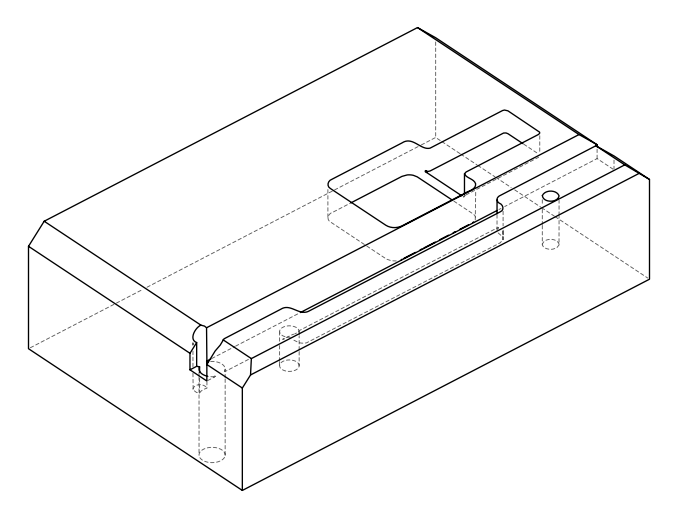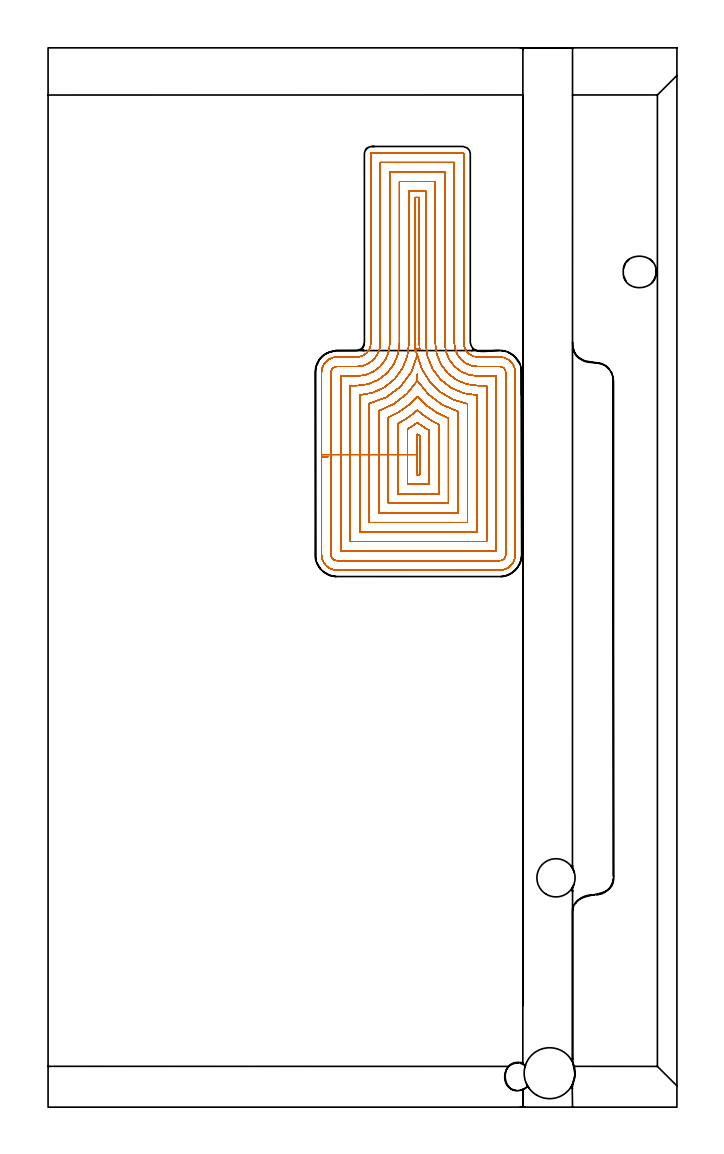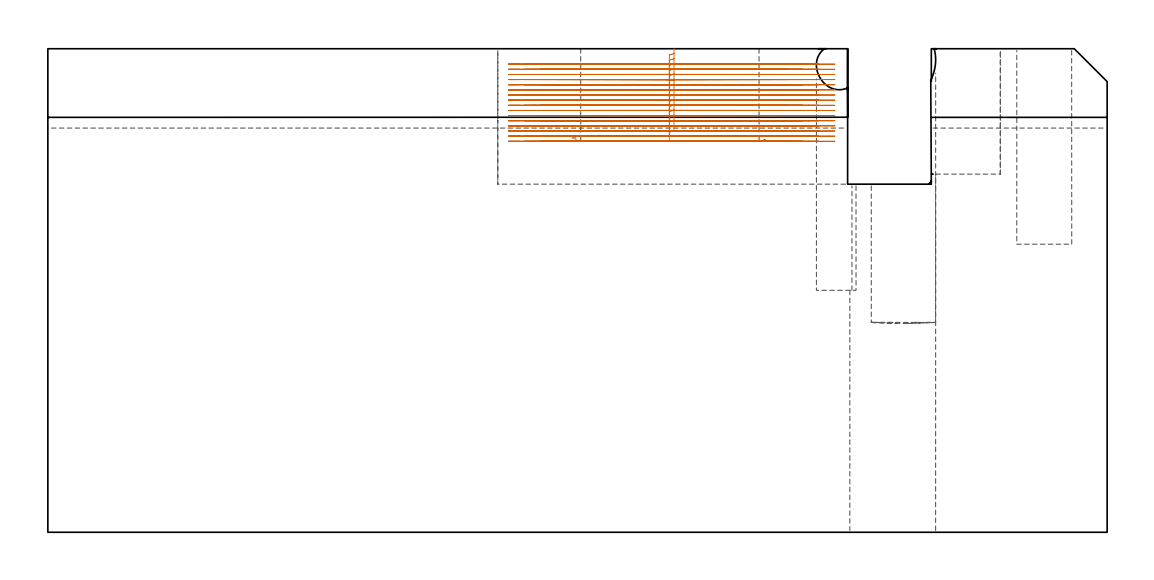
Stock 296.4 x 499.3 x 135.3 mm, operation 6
(PLAN: 18 operations, 10 tool changes, 319.1 min)
(1 AREA_MILL | FG_CHAMFER_SURFACE | UGT0205_001 | 12.66 min | 42651 mm3)
(2 AREA_MILL_1 | FG_CHAMFER_SURFACE_1 | UGT0205_001 | 14.72 min | 57139 mm3)
(3 AREA_MILL_2 | FG_CHAMFER_SURFACE_2 | UGT0205_001 | 2.96 min | 10508 mm3)
(4 AREA_MILL_3 | FG_CHAMFER_SURFACE_3 | UGT0205_001 | 3.42 min | 14115 mm3)
(5 AREA_MILL_4 | FG_CHAMFER_SURFACE_4 | UGT0205_001 | 15.14 min | 19637 mm3)
(6 MILL_OPEN_POCKET | POCKET_OPEN | NXT0201_008 | Follow Part, ap 1.5, ae 75% | 242.45 min | 731304 mm3)
(7 MILL_OPEN_POCKET_1 | POCKET_OPEN_1 | NXT0201_012 | Follow Part, ap 4, ae 75% | 19.39 min | 329471 mm3)
(8 MILL_RECTANGULAR_POCKET | POCKET_RECTANGULAR_STRAIGHT | NXT0201_012 | Follow Part, ap 4, ae 75% | 1.78 min | 28781 mm3)
(9 MILL_RECTANGULAR_SLOT | SLOT_RECTANGULAR | NXT0201_012 | Follow Part, ap 4, ae 75% | 2.06 min | 32383 mm3)
(10 MILL_RECTANGULAR_SLOT_1 | SLOT_RECTANGULAR_1 | NXT0201_012 | Follow Part, ap 4, ae 75% | 0.33 min | 502 mm3)
(11 MILL_BLIND_HOLE_FROM_SOLID_MATERIAL | STEP1POCKET | NXT0201_011 | Spiral | 0.99 min | 10178 mm3)
(12 MILL_BLIND_HOLE_FROM_SOLID_MATERIAL_1 | STEP1POCKET_2 | NXT0201_010 | Spiral | 1.18 min | 4780 mm3)
(13 INDEXABLE_INSERT_DRILL_BLIND_HOLE_FROM_SOLID | STEP1POCKET_1 | NXT0302_007 | 0.18 min | 9737 mm3)
(14 SPOT_DRILL | STEP1HOLE | NXT0321_9005460120000 | 0.05 min | 0 mm3)
(15 DRILL_BLIND_HOLE_INTO_CENTER | STEP1HOLE | UGT0301_185 | 0.05 min | 0 mm3)
(16 GUN_DRILL_THROUGH_HOLE | STEP1HOLE | UGT0307_002 | 0.61 min | 2775 mm3)
(17 SPADE_DRILL_TO_ENLARGE_THROUGH_HOLE | STEP1HOLE | UGT0306_006 | 0.57 min | 15642 mm3)
(18 DRILL_TO_ENLARGE_THROUGH_HOLE | STEP1HOLE | UGT0301_057 | 0.59 min | 24955 mm3)
(TOOL UGT0205_001 | Chamfer Mill 20 x 3 x 45 deg. | D20 FL50 Z2)
(TOOL NXT0201_008 | ENDMILL 6mm [2P460-0600-NA 1630] | D6 FL26 Z6)
(TOOL NXT0201_012 | ENDMILL 16mm [2P460-1600-NA 1630] | D16 FL38 Z6)
(TOOL NXT0201_011 | ENDMILL 12mm [2P460-1200-NA 1630] | D12 FL38 Z6)
(TOOL NXT0201_010 | ENDMILL 10mm [2P460-1000-NA 1630] | D10 FL30 Z6)
(TOOL NXT0302_007 | Index. Insert Drill 18mm [880-D1800L25-05] | D18 PA176 FL90 Z2)
(TOOL NXT0321_9005460120000 | NC Spot Drill, 142deg, 12mm, Carbide, Uncoated | D12 PA142 FL30 Z2)
(TOOL UGT0301_185 | Twist Drill 6.3 mm | D6.3 PA118 FL61 Z2)
(TOOL UGT0307_002 | Gun Drill 6 mm | D6 PA130 FL24 Z1)
(TOOL UGT0306_006 | Spade Drill 15.5mm | D15.5 PA132 FL10 Z2)
(TOOL UGT0301_057 | Twist Drill 24 mm | D24 PA118 FL160 Z2)
(OP 6 MILL_OPEN_POCKET, part 2 of 2)
G0 X175.2 Y310.899 Z135.422
G1 Y316.431 Z133.94
X174.62 Y316.794 Z133.757
X174.05 Y317.172 Z133.573
X173.9 Y317.073 Z133.525
Y307.586 Z130.983
Y298.1 F500.
X175.2
Y316.431
G2 X174.05 Y317.172 R51.5
G1 X173.9 Y317.073
Y307.586
X169.4
Y293.6
X179.7
Y319.001
G2 X174.05 Y322.689 R47.
X169.4 Y319.571 R47.
G1 Y307.586
X164.9
Y289.1
X184.2
Y321.742
G2 X174.05 Y328.527 R42.5
X164.9 Y322.235 R42.5
G1 Y307.586
X160.4
Y284.6
X188.7
Y324.694
G2 X174.05 Y334.909 R38.
X160.4 Y325.101 R38.
G1 Y307.586
X155.9
Y280.1
X193.2
Y327.917
G2 X174.05 Y342.413 R33.5
G1 Y345.425
Y342.413
G2 X155.9 Y328.223 R33.5
G1 Y307.586
X151.4
Y275.6
X197.7
Y331.5
G2 X174.05 Y354.479 R29.
G1 X172.954 Y357.272
G3 X173.1 Y360.1 R27.5
G1 Y428.8
X175.
Y360.1
G3 X175.146 Y357.272 R27.5
X172.954 Y357.272 R3.
G1 X174.05 Y354.479
G2 X151.4 Y331.686 R29.
G1 Y307.586
X146.9
Y271.1
X202.2
Y335.602
G2 X178. Y360.1 R24.5
G1 Y431.8
X170.1
Y360.1
G2 X146.9 Y335.635 R24.5
G1 Y307.586
X142.4
Y266.6
X206.7
Y340.1
X202.5
G2 X182.5 Y360.1 R20.
G1 Y436.3
X165.6
Y360.1
G2 X145.6 Y340.1 R20.
G1 X142.4
Y307.586
X137.9
Y262.1
X211.2
Y344.6
X202.5
G2 X187. Y360.1 R15.5
G1 Y440.8
X161.1
Y360.1
G2 X145.6 Y344.6 R15.5
G1 X137.9
Y307.586
X133.4
Y260.4
G3 X136.2 Y257.6 R2.8
G1 X212.9
G3 X215.7 Y260.4 R2.8
G1 Y346.3
G3 X212.902 Y349.1 R2.8
G1 X202.5
G2 X191.5 Y360.1 R11.
G1 Y445.3
X156.6
Y360.1
G2 X145.6 Y349.1 R11.
G1 X136.2
G3 X133.4 Y346.3 R2.8
G1 Y307.586
X128.9
Y260.4
G3 X136.2 Y253.1 R7.3
G1 X212.9
G3 X220.2 Y260.4 R7.3
G1 Y346.3
G3 X212.903 Y353.6 R7.3
G1 X202.5
G2 X196. Y360.1 R6.5
G1 Y449.3
G3 X195.5 Y449.8 R0.5
G1 X152.6
G3 X152.1 Y449.3 R0.5
G1 Y360.1
G2 X145.6 Y353.6 R6.5
G1 X136.2
G3 X128.9 Y346.3 R7.3
G1 Y307.586
Y306.586
X131.9 F250.
G0 X175.2 Y310.899 Z133.983
G1 Y316.431 Z132.501
X174.62 Y316.794 Z132.318
X174.05 Y317.172 Z132.134
X173.9 Y317.073 Z132.086
Y307.586 Z129.544
Y298.1 F500.
X175.2
Y316.431
G2 X174.05 Y317.172 R51.5
G1 X173.9 Y317.073
Y307.586
X169.4
Y293.6
X179.7
Y319.001
G2 X174.05 Y322.689 R47.
X169.4 Y319.571 R47.
G1 Y307.586
X164.9
Y289.1
X184.2
Y321.742
G2 X174.05 Y328.527 R42.5
X164.9 Y322.235 R42.5
G1 Y307.586
X160.4
Y284.6
X188.7
Y324.694
G2 X174.05 Y334.909 R38.
X160.4 Y325.101 R38.
G1 Y307.586
X155.9
Y280.1
X193.2
Y327.917
G2 X174.05 Y342.413 R33.5
G1 Y345.425
Y342.413
G2 X155.9 Y328.223 R33.5
G1 Y307.586
X151.4
Y275.6
X197.7
Y331.5
G2 X174.05 Y354.479 R29.
G1 X172.954 Y357.272
G3 X173.1 Y360.1 R27.5
G1 Y428.8
X175.
Y360.1
G3 X175.146 Y357.272 R27.5
X172.954 Y357.272 R3.
G1 X174.05 Y354.479
G2 X151.4 Y331.686 R29.
G1 Y307.586
X146.9
Y271.1
X202.2
Y335.602
G2 X178. Y360.1 R24.5
G1 Y431.8
X170.1
Y360.1
G2 X146.9 Y335.635 R24.5
G1 Y307.586
X142.4
Y266.6
X206.7
Y340.1
X202.5
G2 X182.5 Y360.1 R20.
G1 Y436.3
X165.6
Y360.1
G2 X145.6 Y340.1 R20.
G1 X142.4
Y307.586
X137.9
Y262.1
X211.2
Y344.6
X202.5
G2 X187. Y360.1 R15.5
G1 Y440.8
X161.1
Y360.1
G2 X145.6 Y344.6 R15.5
G1 X137.9
Y307.586
X133.4
Y260.4
G3 X136.2 Y257.6 R2.8
G1 X212.9
G3 X215.7 Y260.4 R2.8
G1 Y346.3
G3 X212.902 Y349.1 R2.8
G1 X202.5
G2 X191.5 Y360.1 R11.
G1 Y445.3
X156.6
Y360.1
G2 X145.6 Y349.1 R11.
G1 X136.2
G3 X133.4 Y346.3 R2.8
G1 Y307.586
X128.9
Y260.4
G3 X136.2 Y253.1 R7.3
G1 X212.9
G3 X220.2 Y260.4 R7.3
G1 Y346.3
G3 X212.903 Y353.6 R7.3
G1 X202.5
G2 X196. Y360.1 R6.5
G1 Y449.3
G3 X195.5 Y449.8 R0.5
G1 X152.6
G3 X152.1 Y449.3 R0.5
G1 Y360.1
G2 X145.6 Y353.6 R6.5
G1 X136.2
G3 X128.9 Y346.3 R7.3
G1 Y307.586
Y306.586
X131.9 F250.
G0 X175.2 Y310.899 Z132.544
G1 Y316.431 Z131.062
X174.62 Y316.794 Z130.879
X174.05 Y317.172 Z130.695
X173.9 Y317.073 Z130.647
Y307.586 Z128.105
Y298.1 F500.
X175.2
Y316.431
G2 X174.05 Y317.172 R51.5
G1 X173.9 Y317.073
Y307.586
X169.4
Y293.6
X179.7
Y319.001
G2 X174.05 Y322.689 R47.
X169.4 Y319.571 R47.
G1 Y307.586
X164.9
Y289.1
X184.2
Y321.742
G2 X174.05 Y328.527 R42.5
X164.9 Y322.235 R42.5
G1 Y307.586
X160.4
Y284.6
X188.7
Y324.694
G2 X174.05 Y334.909 R38.
X160.4 Y325.101 R38.
G1 Y307.586
X155.9
Y280.1
X193.2
Y327.917
G2 X174.05 Y342.413 R33.5
G1 Y345.425
Y342.413
G2 X155.9 Y328.223 R33.5
G1 Y307.586
X151.4
Y275.6
X197.7
Y331.5
G2 X174.05 Y354.479 R29.
G1 X172.954 Y357.272
G3 X173.1 Y360.1 R27.5
G1 Y428.8
X175.
Y360.1
G3 X175.146 Y357.272 R27.5
X172.954 Y357.272 R3.
G1 X174.05 Y354.479
G2 X151.4 Y331.686 R29.
G1 Y307.586
X146.9
Y271.1
X202.2
Y335.602
G2 X178. Y360.1 R24.5
G1 Y431.8
X170.1
Y360.1
G2 X146.9 Y335.635 R24.5
G1 Y307.586
X142.4
Y266.6
X206.7
Y340.1
X202.5
G2 X182.5 Y360.1 R20.
G1 Y436.3
X165.6
Y360.1
G2 X145.6 Y340.1 R20.
G1 X142.4
Y307.586
X137.9
Y262.1
X211.2
Y344.6
X202.5
G2 X187. Y360.1 R15.5
G1 Y440.8
X161.1
Y360.1
G2 X145.6 Y344.6 R15.5
G1 X137.9
Y307.586
X133.4
Y260.4
G3 X136.2 Y257.6 R2.8
G1 X212.9
G3 X215.7 Y260.4 R2.8
G1 Y346.3
G3 X212.902 Y349.1 R2.8
G1 X202.5
G2 X191.5 Y360.1 R11.
G1 Y445.3
X156.6
Y360.1
G2 X145.6 Y349.1 R11.
G1 X136.2
G3 X133.4 Y346.3 R2.8
G1 Y307.586
X128.9
Y260.4
G3 X136.2 Y253.1 R7.3
G1 X212.9
G3 X220.2 Y260.4 R7.3
G1 Y346.3
G3 X212.903 Y353.6 R7.3
G1 X202.5
G2 X196. Y360.1 R6.5
G1 Y449.3
G3 X195.5 Y449.8 R0.5
G1 X152.6
G3 X152.1 Y449.3 R0.5
G1 Y360.1
G2 X145.6 Y353.6 R6.5
G1 X136.2
G3 X128.9 Y346.3 R7.3
G1 Y307.586
Y306.586
X131.9 F250.
G0 X175.2 Y310.899 Z131.105
G1 Y316.431 Z129.623
X174.62 Y316.794 Z129.44
X174.05 Y317.172 Z129.257
X173.9 Y317.073 Z129.208
Y307.586 Z126.667
Y298.1 F500.
X175.2
Y316.431
G2 X174.05 Y317.172 R51.5
G1 X173.9 Y317.073
Y307.586
X169.4
Y293.6
X179.7
Y319.001
G2 X174.05 Y322.689 R47.
X169.4 Y319.571 R47.
G1 Y307.586
X164.9
Y289.1
X184.2
Y321.742
G2 X174.05 Y328.527 R42.5
X164.9 Y322.235 R42.5
G1 Y307.586
X160.4
Y284.6
X188.7
Y324.694
G2 X174.05 Y334.909 R38.
X160.4 Y325.101 R38.
G1 Y307.586
X155.9
Y280.1
X193.2
Y327.917
G2 X174.05 Y342.413 R33.5
G1 Y345.425
Y342.413
G2 X155.9 Y328.223 R33.5
G1 Y307.586
X151.4
Y275.6
X197.7
Y331.5
G2 X174.05 Y354.479 R29.
G1 X172.954 Y357.272
G3 X173.1 Y360.1 R27.5
G1 Y428.8
X175.
Y360.1
G3 X175.146 Y357.272 R27.5
X172.954 Y357.272 R3.
G1 X174.05 Y354.479
G2 X151.4 Y331.686 R29.
G1 Y307.586
X146.9
Y271.1
X202.2
Y335.602
G2 X178. Y360.1 R24.5
G1 Y431.8
X170.1
Y360.1
G2 X146.9 Y335.635 R24.5
G1 Y307.586
X142.4
Y266.6
X206.7
Y340.1
X202.5
G2 X182.5 Y360.1 R20.
G1 Y436.3
X165.6
Y360.1
G2 X145.6 Y340.1 R20.
G1 X142.4
Y307.586
X137.9
Y262.1
X211.2
Y344.6
X202.5
G2 X187. Y360.1 R15.5
G1 Y440.8
X161.1
Y360.1
G2 X145.6 Y344.6 R15.5
G1 X137.9
Y307.586
X133.4
Y260.4
G3 X136.2 Y257.6 R2.8
G1 X212.9
G3 X215.7 Y260.4 R2.8
G1 Y346.3
G3 X212.902 Y349.1 R2.8
G1 X202.5
G2 X191.5 Y360.1 R11.
G1 Y445.3
X156.6
Y360.1
G2 X145.6 Y349.1 R11.
G1 X136.2
G3 X133.4 Y346.3 R2.8
G1 Y307.586
X128.9
Y260.4
G3 X136.2 Y253.1 R7.3
G1 X212.9
G3 X220.2 Y260.4 R7.3
G1 Y346.3
G3 X212.903 Y353.6 R7.3
G1 X202.5
G2 X196. Y360.1 R6.5
G1 Y449.3
G3 X195.5 Y449.8 R0.5
G1 X152.6
G3 X152.1 Y449.3 R0.5
G1 Y360.1
G2 X145.6 Y353.6 R6.5
G1 X136.2
G3 X128.9 Y346.3 R7.3
G1 Y307.586
Y306.586
X131.9 F250.
G0 X175.2 Y310.899 Z129.667
G1 Y316.431 Z128.184
X174.62 Y316.794 Z128.001
X174.05 Y317.172 Z127.818
X173.9 Y317.073 Z127.77
Y307.586 Z125.228
Y298.1 F500.
X175.2
Y316.431
G2 X174.05 Y317.172 R51.5
G1 X173.9 Y317.073
Y307.586
X169.4
Y293.6
X179.7
Y319.001
G2 X174.05 Y322.689 R47.
X169.4 Y319.571 R47.
G1 Y307.586
X164.9
Y289.1
X184.2
Y321.742
G2 X174.05 Y328.527 R42.5
X164.9 Y322.235 R42.5
G1 Y307.586
X160.4
Y284.6
X188.7
Y324.694
G2 X174.05 Y334.909 R38.
X160.4 Y325.101 R38.
G1 Y307.586
X155.9
Y280.1
X193.2
Y327.917
G2 X174.05 Y342.413 R33.5
G1 Y345.425
Y342.413
G2 X155.9 Y328.223 R33.5
G1 Y307.586
X151.4
Y275.6
X197.7
Y331.5
G2 X174.05 Y354.479 R29.
G1 X172.954 Y357.272
G3 X173.1 Y360.1 R27.5
G1 Y428.8
X175.
Y360.1
G3 X175.146 Y357.272 R27.5
X172.954 Y357.272 R3.
G1 X174.05 Y354.479
G2 X151.4 Y331.686 R29.
G1 Y307.586
X146.9
Y271.1
X202.2
Y335.602
G2 X178. Y360.1 R24.5
G1 Y431.8
X170.1
Y360.1
G2 X146.9 Y335.635 R24.5
G1 Y307.586
X142.4
Y266.6
X206.7
Y340.1
X202.5
G2 X182.5 Y360.1 R20.
G1 Y436.3
X165.6
Y360.1
G2 X145.6 Y340.1 R20.
G1 X142.4
Y307.586
X137.9
Y262.1
X211.2
Y344.6
X202.5
G2 X187. Y360.1 R15.5
G1 Y440.8
X161.1
Y360.1
G2 X145.6 Y344.6 R15.5
G1 X137.9
Y307.586
X133.4
Y260.4
G3 X136.2 Y257.6 R2.8
G1 X212.9
G3 X215.7 Y260.4 R2.8
G1 Y346.3
G3 X212.902 Y349.1 R2.8
G1 X202.5
G2 X191.5 Y360.1 R11.
G1 Y445.3
X156.6
Y360.1
G2 X145.6 Y349.1 R11.
G1 X136.2
G3 X133.4 Y346.3 R2.8
G1 Y307.586
X128.9
Y260.4
G3 X136.2 Y253.1 R7.3
G1 X212.9
G3 X220.2 Y260.4 R7.3
G1 Y346.3
G3 X212.903 Y353.6 R7.3
G1 X202.5
G2 X196. Y360.1 R6.5
G1 Y449.3
G3 X195.5 Y449.8 R0.5
G1 X152.6
G3 X152.1 Y449.3 R0.5
G1 Y360.1
G2 X145.6 Y353.6 R6.5
G1 X136.2
G3 X128.9 Y346.3 R7.3
G1 Y307.586
Y306.586
X131.9 F250.
G0 X175.2 Y310.899 Z128.228
G1 Y316.431 Z126.745
X174.62 Y316.794 Z126.562
X174.05 Y317.172 Z126.379
X173.9 Y317.073 Z126.331
Y307.586 Z123.789
Y298.1 F500.
X175.2
Y316.431
G2 X174.05 Y317.172 R51.5
G1 X173.9 Y317.073
Y307.586
X169.4
Y293.6
X179.7
Y319.001
G2 X174.05 Y322.689 R47.
X169.4 Y319.571 R47.
G1 Y307.586
X164.9
Y289.1
X184.2
Y321.742
G2 X174.05 Y328.527 R42.5
X164.9 Y322.235 R42.5
G1 Y307.586
X160.4
Y284.6
X188.7
Y324.694
G2 X174.05 Y334.909 R38.
X160.4 Y325.101 R38.
G1 Y307.586
X155.9
Y280.1
X193.2
Y327.917
G2 X174.05 Y342.413 R33.5
G1 Y345.425
Y342.413
G2 X155.9 Y328.223 R33.5
G1 Y307.586
X151.4
Y275.6
X197.7
Y331.5
G2 X174.05 Y354.479 R29.
G1 X172.954 Y357.272
G3 X173.1 Y360.1 R27.5
G1 Y428.8
X175.
Y360.1
G3 X175.146 Y357.272 R27.5
X172.954 Y357.272 R3.
G1 X174.05 Y354.479
G2 X151.4 Y331.686 R29.
G1 Y307.586
X146.9
Y271.1
X202.2
Y335.602
G2 X178. Y360.1 R24.5
G1 Y431.8
X170.1
Y360.1
G2 X146.9 Y335.635 R24.5
G1 Y307.586
X142.4
Y266.6
X206.7
Y340.1
X202.5
G2 X182.5 Y360.1 R20.
G1 Y436.3
X165.6
Y360.1
G2 X145.6 Y340.1 R20.
G1 X142.4
Y307.586
X137.9
Y262.1
X211.2
Y344.6
X202.5
G2 X187. Y360.1 R15.5
G1 Y440.8
X161.1
Y360.1
G2 X145.6 Y344.6 R15.5
G1 X137.9
Y307.586
X133.4
Y260.4
G3 X136.2 Y257.6 R2.8
G1 X212.9
G3 X215.7 Y260.4 R2.8
G1 Y346.3
G3 X212.902 Y349.1 R2.8
G1 X202.5
G2 X191.5 Y360.1 R11.
G1 Y445.3
X156.6
Y360.1
G2 X145.6 Y349.1 R11.
G1 X136.2
G3 X133.4 Y346.3 R2.8
G1 Y307.586
X128.9
Y260.4
G3 X136.2 Y253.1 R7.3
G1 X212.9
G3 X220.2 Y260.4 R7.3
G1 Y346.3
G3 X212.903 Y353.6 R7.3
G1 X202.5
G2 X196. Y360.1 R6.5
G1 Y449.3
G3 X195.5 Y449.8 R0.5
G1 X152.6
G3 X152.1 Y449.3 R0.5
G1 Y360.1
G2 X145.6 Y353.6 R6.5
G1 X136.2
G3 X128.9 Y346.3 R7.3
G1 Y307.586
Y306.586
X131.9 F250.
G0 X175.2 Y310.899 Z126.789
G1 Y316.431 Z125.306
X174.62 Y316.794 Z125.123
X174.05 Y317.172 Z124.94
X173.9 Y317.073 Z124.892
Y307.586 Z122.35
Y298.1 F500.
X175.2
Y316.431
G2 X174.05 Y317.172 R51.5
G1 X173.9 Y317.073
Y307.586
X169.4
Y293.6
X179.7
Y319.001
G2 X174.05 Y322.689 R47.
X169.4 Y319.571 R47.
G1 Y307.586
X164.9
Y289.1
X184.2
Y321.742
G2 X174.05 Y328.527 R42.5
X164.9 Y322.235 R42.5
G1 Y307.586
X160.4
Y284.6
X188.7
Y324.694
G2 X174.05 Y334.909 R38.
X160.4 Y325.101 R38.
G1 Y307.586
X155.9
Y280.1
X193.2
Y327.917
G2 X174.05 Y342.413 R33.5
G1 Y345.425
Y342.413
G2 X155.9 Y328.223 R33.5
G1 Y307.586
X151.4
Y275.6
X197.7
Y331.5
G2 X174.05 Y354.479 R29.
G1 X172.954 Y357.272
G3 X173.1 Y360.1 R27.5
G1 Y428.8
X175.
Y360.1
G3 X175.146 Y357.272 R27.5
X172.954 Y357.272 R3.
G1 X174.05 Y354.479
G2 X151.4 Y331.686 R29.
G1 Y307.586
X146.9
Y271.1
X202.2
Y335.602
G2 X178. Y360.1 R24.5
G1 Y431.8
X170.1
Y360.1
G2 X146.9 Y335.635 R24.5
G1 Y307.586
X142.4
Y266.6
X206.7
Y340.1
X202.5
G2 X182.5 Y360.1 R20.
G1 Y436.3
X165.6
Y360.1
G2 X145.6 Y340.1 R20.
G1 X142.4
Y307.586
X137.9
Y262.1
X211.2
Y344.6
X202.5
G2 X187. Y360.1 R15.5
G1 Y440.8
X161.1
Y360.1
G2 X145.6 Y344.6 R15.5
G1 X137.9
Y307.586
X133.4
Y260.4
G3 X136.2 Y257.6 R2.8
G1 X212.9
G3 X215.7 Y260.4 R2.8
G1 Y346.3
G3 X212.902 Y349.1 R2.8
G1 X202.5
G2 X191.5 Y360.1 R11.
G1 Y445.3
X156.6
Y360.1
G2 X145.6 Y349.1 R11.
G1 X136.2
G3 X133.4 Y346.3 R2.8
G1 Y307.586
X128.9
Y260.4
G3 X136.2 Y253.1 R7.3
G1 X212.9
G3 X220.2 Y260.4 R7.3
G1 Y346.3
G3 X212.903 Y353.6 R7.3
G1 X202.5
G2 X196. Y360.1 R6.5
G1 Y449.3
G3 X195.5 Y449.8 R0.5
G1 X152.6
G3 X152.1 Y449.3 R0.5
G1 Y360.1
G2 X145.6 Y353.6 R6.5
G1 X136.2
G3 X128.9 Y346.3 R7.3
G1 Y307.586
Y306.586
X131.9 F250.
G0 X175.2 Y310.899 Z125.35
G1 Y316.431 Z123.868
X174.62 Y316.794 Z123.684
X174.05 Y317.172 Z123.501
X173.9 Y317.073 Z123.453
Y307.586 Z120.911
Y298.1 F500.
X175.2
Y316.431
G2 X174.05 Y317.172 R51.5
G1 X173.9 Y317.073
Y307.586
X169.4
Y293.6
X179.7
Y319.001
G2 X174.05 Y322.689 R47.
X169.4 Y319.571 R47.
G1 Y307.586
X164.9
Y289.1
X184.2
Y321.742
G2 X174.05 Y328.527 R42.5
X164.9 Y322.235 R42.5
G1 Y307.586
X160.4
Y284.6
X188.7
Y324.694
G2 X174.05 Y334.909 R38.
X160.4 Y325.101 R38.
G1 Y307.586
X155.9
Y280.1
X193.2
Y327.917
G2 X174.05 Y342.413 R33.5
G1 Y345.425
Y342.413
G2 X155.9 Y328.223 R33.5
G1 Y307.586
X151.4
Y275.6
X197.7
Y331.5
G2 X174.05 Y354.479 R29.
G1 X172.954 Y357.272
G3 X173.1 Y360.1 R27.5
G1 Y428.8
X175.
Y360.1
G3 X175.146 Y357.272 R27.5
X172.954 Y357.272 R3.
G1 X174.05 Y354.479
G2 X151.4 Y331.686 R29.
G1 Y307.586
X146.9
Y271.1
X202.2
Y335.602
G2 X178. Y360.1 R24.5
G1 Y431.8
X170.1
Y360.1
G2 X146.9 Y335.635 R24.5
G1 Y307.586
X142.4
Y266.6
X206.7
Y340.1
X202.5
G2 X182.5 Y360.1 R20.
G1 Y436.3
X165.6
Y360.1
G2 X145.6 Y340.1 R20.
G1 X142.4
Y307.586
X137.9
Y262.1
X211.2
Y344.6
X202.5
G2 X187. Y360.1 R15.5
G1 Y440.8
X161.1
Y360.1
G2 X145.6 Y344.6 R15.5
G1 X137.9
Y307.586
X133.4
Y260.4
G3 X136.2 Y257.6 R2.8
G1 X212.9
G3 X215.7 Y260.4 R2.8
G1 Y346.3
G3 X212.902 Y349.1 R2.8
G1 X202.5
G2 X191.5 Y360.1 R11.
G1 Y445.3
X156.6
Y360.1
G2 X145.6 Y349.1 R11.
G1 X136.2
G3 X133.4 Y346.3 R2.8
G1 Y307.586
X128.9
Y260.4
G3 X136.2 Y253.1 R7.3
G1 X212.9
G3 X220.2 Y260.4 R7.3
G1 Y346.3
G3 X212.903 Y353.6 R7.3
G1 X202.5
G2 X196. Y360.1 R6.5
G1 Y449.3
G3 X195.5 Y449.8 R0.5
G1 X152.6
G3 X152.1 Y449.3 R0.5
G1 Y360.1
G2 X145.6 Y353.6 R6.5
G1 X136.2
G3 X128.9 Y346.3 R7.3
G1 Y307.586
Y306.586
X131.9 F250.
G0 X175.2 Y310.899 Z123.911
G1 Y316.431 Z122.429
X174.62 Y316.794 Z122.245
X174.05 Y317.172 Z122.062
X173.9 Y317.073 Z122.014
Y307.586 Z119.472
Y298.1 F500.
X175.2
Y316.431
G2 X174.05 Y317.172 R51.5
G1 X173.9 Y317.073
Y307.586
X169.4
Y293.6
X179.7
Y319.001
G2 X174.05 Y322.689 R47.
X169.4 Y319.571 R47.
G1 Y307.586
X164.9
Y289.1
X184.2
Y321.742
G2 X174.05 Y328.527 R42.5
X164.9 Y322.235 R42.5
G1 Y307.586
X160.4
Y284.6
X188.7
Y324.694
G2 X174.05 Y334.909 R38.
X160.4 Y325.101 R38.
G1 Y307.586
X155.9
Y280.1
X193.2
Y327.917
G2 X174.05 Y342.413 R33.5
G1 Y345.425
Y342.413
G2 X155.9 Y328.223 R33.5
G1 Y307.586
X151.4
Y275.6
X197.7
Y331.5
G2 X174.05 Y354.479 R29.
G1 X172.954 Y357.272
G3 X173.1 Y360.1 R27.5
G1 Y428.8
X175.
Y360.1
G3 X175.146 Y357.272 R27.5
X172.954 Y357.272 R3.
G1 X174.05 Y354.479
G2 X151.4 Y331.686 R29.
G1 Y307.586
X146.9
Y271.1
X202.2
Y335.602
G2 X178. Y360.1 R24.5
G1 Y431.8
X170.1
Y360.1
G2 X146.9 Y335.635 R24.5
G1 Y307.586
X142.4
Y266.6
X206.7
Y340.1
X202.5
G2 X182.5 Y360.1 R20.
G1 Y436.3
X165.6
Y360.1
G2 X145.6 Y340.1 R20.
G1 X142.4
Y307.586
X137.9
Y262.1
X211.2
Y344.6
X202.5
G2 X187. Y360.1 R15.5
G1 Y440.8
X161.1
Y360.1
G2 X145.6 Y344.6 R15.5
G1 X137.9
Y307.586
X133.4
Y260.4
G3 X136.2 Y257.6 R2.8
G1 X212.9
G3 X215.7 Y260.4 R2.8
G1 Y346.3
G3 X212.902 Y349.1 R2.8
G1 X202.5
G2 X191.5 Y360.1 R11.
G1 Y445.3
X156.6
Y360.1
G2 X145.6 Y349.1 R11.
G1 X136.2
G3 X133.4 Y346.3 R2.8
G1 Y307.586
X128.9
Y260.4
G3 X136.2 Y253.1 R7.3
G1 X212.9
G3 X220.2 Y260.4 R7.3
G1 Y346.3
G3 X212.903 Y353.6 R7.3
G1 X202.5
G2 X196. Y360.1 R6.5
G1 Y449.3
G3 X195.5 Y449.8 R0.5
G1 X152.6
G3 X152.1 Y449.3 R0.5
G1 Y360.1
G2 X145.6 Y353.6 R6.5
G1 X136.2
G3 X128.9 Y346.3 R7.3
G1 Y307.586
Y306.586
X131.9 F250.
G0 X175.2 Y310.899 Z122.472
G1 Y316.431 Z120.99
X174.62 Y316.794 Z120.807
X174.05 Y317.172 Z120.623
X173.9 Y317.073 Z120.575
Y307.586 Z118.033
Y298.1 F500.
X175.2
Y316.431
G2 X174.05 Y317.172 R51.5
G1 X173.9 Y317.073
Y307.586
X169.4
Y293.6
X179.7
Y319.001
G2 X174.05 Y322.689 R47.
X169.4 Y319.571 R47.
G1 Y307.586
X164.9
Y289.1
X184.2
Y321.742
G2 X174.05 Y328.527 R42.5
X164.9 Y322.235 R42.5
G1 Y307.586
X160.4
Y284.6
X188.7
Y324.694
G2 X174.05 Y334.909 R38.
X160.4 Y325.101 R38.
G1 Y307.586
X155.9
Y280.1
X193.2
Y327.917
G2 X174.05 Y342.413 R33.5
G1 Y345.425
Y342.413
G2 X155.9 Y328.223 R33.5
G1 Y307.586
X151.4
Y275.6
X197.7
Y331.5
G2 X174.05 Y354.479 R29.
G1 X172.954 Y357.272
G3 X173.1 Y360.1 R27.5
G1 Y428.8
X175.
Y360.1
G3 X175.146 Y357.272 R27.5
X172.954 Y357.272 R3.
G1 X174.05 Y354.479
G2 X151.4 Y331.686 R29.
G1 Y307.586
X146.9
Y271.1
X202.2
Y335.602
G2 X178. Y360.1 R24.5
G1 Y431.8
X170.1
Y360.1
G2 X146.9 Y335.635 R24.5
G1 Y307.586
X142.4
Y266.6
X206.7
Y340.1
X202.5
G2 X182.5 Y360.1 R20.
G1 Y436.3
X165.6
Y360.1
G2 X145.6 Y340.1 R20.
G1 X142.4
Y307.586
X137.9
Y262.1
X211.2
Y344.6
X202.5
G2 X187. Y360.1 R15.5
G1 Y440.8
X161.1
Y360.1
G2 X145.6 Y344.6 R15.5
G1 X137.9
Y307.586
X133.4
Y260.4
G3 X136.2 Y257.6 R2.8
G1 X212.9
G3 X215.7 Y260.4 R2.8
G1 Y346.3
G3 X212.902 Y349.1 R2.8
G1 X202.5
G2 X191.5 Y360.1 R11.
G1 Y445.3
X156.6
Y360.1
G2 X145.6 Y349.1 R11.
G1 X136.2
G3 X133.4 Y346.3 R2.8
G1 Y307.586
X128.9
Y260.4
G3 X136.2 Y253.1 R7.3
G1 X212.9
G3 X220.2 Y260.4 R7.3
G1 Y346.3
G3 X212.903 Y353.6 R7.3
G1 X202.5
G2 X196. Y360.1 R6.5
G1 Y449.3
G3 X195.5 Y449.8 R0.5
G1 X152.6
G3 X152.1 Y449.3 R0.5
G1 Y360.1
G2 X145.6 Y353.6 R6.5
G1 X136.2
G3 X128.9 Y346.3 R7.3
G1 Y307.586
Y306.586
X131.9 F250.
G0 X175.2 Y310.899 Z121.033
G1 Y316.431 Z119.551
X174.62 Y316.794 Z119.368
X174.05 Y317.172 Z119.184
X173.9 Y317.073 Z119.136
Y307.586 Z116.594
Y298.1 F500.
X175.2
Y316.431
G2 X174.05 Y317.172 R51.5
G1 X173.9 Y317.073
Y307.586
X169.4
Y293.6
X179.7
Y319.001
G2 X174.05 Y322.689 R47.
X169.4 Y319.571 R47.
G1 Y307.586
X164.9
Y289.1
X184.2
Y321.742
G2 X174.05 Y328.527 R42.5
X164.9 Y322.235 R42.5
G1 Y307.586
X160.4
Y284.6
X188.7
Y324.694
G2 X174.05 Y334.909 R38.
X160.4 Y325.101 R38.
G1 Y307.586
X155.9
Y280.1
X193.2
Y327.917
G2 X174.05 Y342.413 R33.5
G1 Y345.425
Y342.413
G2 X155.9 Y328.223 R33.5
G1 Y307.586
X151.4
Y275.6
X197.7
Y331.5
G2 X174.05 Y354.479 R29.
G1 X172.954 Y357.272
G3 X173.1 Y360.1 R27.5
G1 Y428.8
X175.
Y360.1
G3 X175.146 Y357.272 R27.5
X172.954 Y357.272 R3.
G1 X174.05 Y354.479
G2 X151.4 Y331.686 R29.
G1 Y307.586
X146.9
Y271.1
X202.2
Y335.602
G2 X178. Y360.1 R24.5
G1 Y431.8
X170.1
Y360.1
G2 X146.9 Y335.635 R24.5
G1 Y307.586
X142.4
Y266.6
X206.7
Y340.1
X202.5
G2 X182.5 Y360.1 R20.
G1 Y436.3
X165.6
Y360.1
G2 X145.6 Y340.1 R20.
G1 X142.4
Y307.586
X137.9
Y262.1
X211.2
Y344.6
X202.5
G2 X187. Y360.1 R15.5
G1 Y440.8
X161.1
Y360.1
G2 X145.6 Y344.6 R15.5
G1 X137.9
Y307.586
X133.4
Y260.4
G3 X136.2 Y257.6 R2.8
G1 X212.9
G3 X215.7 Y260.4 R2.8
G1 Y346.3
G3 X212.902 Y349.1 R2.8
G1 X202.5
G2 X191.5 Y360.1 R11.
G1 Y445.3
X156.6
Y360.1
G2 X145.6 Y349.1 R11.
G1 X136.2
G3 X133.4 Y346.3 R2.8
G1 Y307.586
X128.9
Y260.4
G3 X136.2 Y253.1 R7.3
G1 X212.9
G3 X220.2 Y260.4 R7.3
G1 Y346.3
G3 X212.903 Y353.6 R7.3
G1 X202.5
G2 X196. Y360.1 R6.5
G1 Y449.3
G3 X195.5 Y449.8 R0.5
G1 X152.6
G3 X152.1 Y449.3 R0.5
G1 Y360.1
G2 X145.6 Y353.6 R6.5
G1 X136.2
G3 X128.9 Y346.3 R7.3
G1 Y307.586
Y306.586
X131.9 F250.
G0 X175.2 Y310.899 Z119.594
G1 Y316.431 Z118.112
X174.62 Y316.794 Z117.929
X174.05 Y317.172 Z117.746
X173.9 Y317.073 Z117.697
Y307.586 Z115.156
Y298.1 F500.
X175.2
Y316.431
G2 X174.05 Y317.172 R51.5
G1 X173.9 Y317.073
Y307.586
X169.4
Y293.6
X179.7
Y319.001
G2 X174.05 Y322.689 R47.
X169.4 Y319.571 R47.
G1 Y307.586
X164.9
Y289.1
X184.2
Y321.742
G2 X174.05 Y328.527 R42.5
X164.9 Y322.235 R42.5
G1 Y307.586
X160.4
Y284.6
X188.7
Y324.694
G2 X174.05 Y334.909 R38.
X160.4 Y325.101 R38.
G1 Y307.586
X155.9
Y280.1
X193.2
Y327.917
G2 X174.05 Y342.413 R33.5
G1 Y345.425
Y342.413
G2 X155.9 Y328.223 R33.5
G1 Y307.586
X151.4
Y275.6
X197.7
Y331.5
G2 X174.05 Y354.479 R29.
G1 X172.954 Y357.272
G3 X173.1 Y360.1 R27.5
G1 Y428.8
X175.
Y360.1
G3 X175.146 Y357.272 R27.5
X172.954 Y357.272 R3.
G1 X174.05 Y354.479
G2 X151.4 Y331.686 R29.
G1 Y307.586
X146.9
Y271.1
X202.2
Y335.602
G2 X178. Y360.1 R24.5
G1 Y431.8
X170.1
Y360.1
G2 X146.9 Y335.635 R24.5
G1 Y307.586
X142.4
Y266.6
X206.7
Y340.1
X202.5
G2 X182.5 Y360.1 R20.
G1 Y436.3
X165.6
Y360.1
G2 X145.6 Y340.1 R20.
G1 X142.4
Y307.586
X137.9
Y262.1
X211.2
Y344.6
X202.5
G2 X187. Y360.1 R15.5
G1 Y440.8
X161.1
Y360.1
G2 X145.6 Y344.6 R15.5
G1 X137.9
Y307.586
X133.4
Y260.4
G3 X136.2 Y257.6 R2.8
G1 X212.9
G3 X215.7 Y260.4 R2.8
G1 Y346.3
G3 X212.902 Y349.1 R2.8
G1 X202.5
G2 X191.5 Y360.1 R11.
G1 Y445.3
X156.6
Y360.1
G2 X145.6 Y349.1 R11.
G1 X136.2
G3 X133.4 Y346.3 R2.8
G1 Y307.586
X128.9
Y260.4
G3 X136.2 Y253.1 R7.3
G1 X212.9
G3 X220.2 Y260.4 R7.3
G1 Y346.3
G3 X212.903 Y353.6 R7.3
G1 X202.5
G2 X196. Y360.1 R6.5
G1 Y449.3
G3 X195.5 Y449.8 R0.5
G1 X152.6
G3 X152.1 Y449.3 R0.5
G1 Y360.1
G2 X145.6 Y353.6 R6.5
G1 X136.2
G3 X128.9 Y346.3 R7.3
G1 Y307.586
Y306.586
X131.9 F250.
G0 X175.2 Y310.899 Z118.156
G1 Y316.431 Z116.673
X174.62 Y316.794 Z116.49
X174.05 Y317.172 Z116.307
X173.9 Y317.073 Z116.258
Y307.586 Z113.717
Y298.1 F500.
X175.2
Y316.431
G2 X174.05 Y317.172 R51.5
G1 X173.9 Y317.073
Y307.586
X169.4
Y293.6
X179.7
Y319.001
G2 X174.05 Y322.689 R47.
X169.4 Y319.571 R47.
G1 Y307.586
X164.9
Y289.1
X184.2
Y321.742
G2 X174.05 Y328.527 R42.5
X164.9 Y322.235 R42.5
G1 Y307.586
X160.4
Y284.6
X188.7
Y324.694
G2 X174.05 Y334.909 R38.
X160.4 Y325.101 R38.
G1 Y307.586
X155.9
Y280.1
X193.2
Y327.917
G2 X174.05 Y342.413 R33.5
G1 Y345.425
Y342.413
G2 X155.9 Y328.223 R33.5
G1 Y307.586
X151.4
Y275.6
X197.7
Y331.5
G2 X174.05 Y354.479 R29.
G1 X172.954 Y357.272
G3 X173.1 Y360.1 R27.5
G1 Y428.8
X175.
Y360.1
G3 X175.146 Y357.272 R27.5
X172.954 Y357.272 R3.
G1 X174.05 Y354.479
G2 X151.4 Y331.686 R29.
G1 Y307.586
X146.9
Y271.1
X202.2
Y335.602
G2 X178. Y360.1 R24.5
G1 Y431.8
X170.1
Y360.1
G2 X146.9 Y335.635 R24.5
G1 Y307.586
X142.4
Y266.6
X206.7
Y340.1
X202.5
G2 X182.5 Y360.1 R20.
G1 Y436.3
X165.6
Y360.1
G2 X145.6 Y340.1 R20.
G1 X142.4
Y307.586
X137.9
Y262.1
X211.2
Y344.6
X202.5
G2 X187. Y360.1 R15.5
G1 Y440.8
X161.1
Y360.1
G2 X145.6 Y344.6 R15.5
G1 X137.9
Y307.586
X133.4
Y260.4
G3 X136.2 Y257.6 R2.8
G1 X212.9
G3 X215.7 Y260.4 R2.8
G1 Y346.3
G3 X212.902 Y349.1 R2.8
G1 X202.5
G2 X191.5 Y360.1 R11.
G1 Y445.3
X156.6
Y360.1
G2 X145.6 Y349.1 R11.
G1 X136.2
G3 X133.4 Y346.3 R2.8
G1 Y307.586
X128.9
Y260.4
G3 X136.2 Y253.1 R7.3
G1 X212.9
G3 X220.2 Y260.4 R7.3
G1 Y346.3
G3 X212.903 Y353.6 R7.3
G1 X202.5
G2 X196. Y360.1 R6.5
G1 Y449.3
G3 X195.5 Y449.8 R0.5
G1 X152.6
G3 X152.1 Y449.3 R0.5
G1 Y360.1
G2 X145.6 Y353.6 R6.5
G1 X136.2
G3 X128.9 Y346.3 R7.3
G1 Y307.586
Y306.586
X131.9 F250.
G0 X175.2 Y310.899 Z116.717
G1 Y316.431 Z115.234
X174.62 Y316.794 Z115.051
X174.05 Y317.172 Z114.868
X173.9 Y317.073 Z114.82
Y307.586 Z112.278
Y298.1 F500.
X175.2
Y316.431
G2 X174.05 Y317.172 R51.5
G1 X173.9 Y317.073
Y307.586
X169.4
Y293.6
X179.7
Y319.001
G2 X174.05 Y322.689 R47.
X169.4 Y319.571 R47.
G1 Y307.586
X164.9
Y289.1
X184.2
Y321.742
G2 X174.05 Y328.527 R42.5
X164.9 Y322.235 R42.5
G1 Y307.586
X160.4
Y284.6
X188.7
Y324.694
G2 X174.05 Y334.909 R38.
X160.4 Y325.101 R38.
G1 Y307.586
X155.9
Y280.1
X193.2
Y327.917
G2 X174.05 Y342.413 R33.5
G1 Y345.425
Y342.413
G2 X155.9 Y328.223 R33.5
G1 Y307.586
X151.4
Y275.6
X197.7
Y331.5
G2 X174.05 Y354.479 R29.
G1 X172.954 Y357.272
G3 X173.1 Y360.1 R27.5
G1 Y428.8
X175.
Y360.1
G3 X175.146 Y357.272 R27.5
X172.954 Y357.272 R3.
G1 X174.05 Y354.479
G2 X151.4 Y331.686 R29.
G1 Y307.586
X146.9
Y271.1
X202.2
Y335.602
G2 X178. Y360.1 R24.5
G1 Y431.8
X170.1
Y360.1
G2 X146.9 Y335.635 R24.5
G1 Y307.586
X142.4
Y266.6
X206.7
Y340.1
X202.5
G2 X182.5 Y360.1 R20.
G1 Y436.3
X165.6
Y360.1
G2 X145.6 Y340.1 R20.
G1 X142.4
Y307.586
X137.9
Y262.1
X211.2
Y344.6
X202.5
G2 X187. Y360.1 R15.5
G1 Y440.8
X161.1
Y360.1
G2 X145.6 Y344.6 R15.5
G1 X137.9
Y307.586
X133.4
Y260.4
G3 X136.2 Y257.6 R2.8
G1 X212.9
G3 X215.7 Y260.4 R2.8
G1 Y346.3
G3 X212.902 Y349.1 R2.8
G1 X202.5
G2 X191.5 Y360.1 R11.
G1 Y445.3
X156.6
Y360.1
G2 X145.6 Y349.1 R11.
G1 X136.2
G3 X133.4 Y346.3 R2.8
G1 Y307.586
X128.9
Y260.4
G3 X136.2 Y253.1 R7.3
G1 X212.9
G3 X220.2 Y260.4 R7.3
G1 Y346.3
G3 X212.903 Y353.6 R7.3
G1 X202.5
G2 X196. Y360.1 R6.5
G1 Y449.3
G3 X195.5 Y449.8 R0.5
G1 X152.6
G3 X152.1 Y449.3 R0.5
G1 Y360.1
G2 X145.6 Y353.6 R6.5
G1 X136.2
G3 X128.9 Y346.3 R7.3
G1 Y307.586
Y306.586
X131.9 F250.
G0 X175.2 Y310.899 Z115.278
G1 Y316.431 Z113.795
X174.62 Y316.794 Z113.612
X174.05 Y317.172 Z113.429
X173.9 Y317.073 Z113.381
Y307.586 Z110.839
Y298.1 F500.
X175.2
Y316.431
G2 X174.05 Y317.172 R51.5
G1 X173.9 Y317.073
Y307.586
X169.4
Y293.6
X179.7
Y319.001
G2 X174.05 Y322.689 R47.
X169.4 Y319.571 R47.
G1 Y307.586
X164.9
Y289.1
X184.2
Y321.742
G2 X174.05 Y328.527 R42.5
X164.9 Y322.235 R42.5
G1 Y307.586
X160.4
Y284.6
X188.7
Y324.694
G2 X174.05 Y334.909 R38.
X160.4 Y325.101 R38.
G1 Y307.586
X155.9
Y280.1
X193.2
Y327.917
G2 X174.05 Y342.413 R33.5
G1 Y345.425
Y342.413
G2 X155.9 Y328.223 R33.5
G1 Y307.586
X151.4
Y275.6
X197.7
Y331.5
G2 X174.05 Y354.479 R29.
G1 X172.954 Y357.272
G3 X173.1 Y360.1 R27.5
G1 Y428.8
X175.
Y360.1
G3 X175.146 Y357.272 R27.5
X172.954 Y357.272 R3.
G1 X174.05 Y354.479
G2 X151.4 Y331.686 R29.
G1 Y307.586
X146.9
Y271.1
X202.2
Y335.602
G2 X178. Y360.1 R24.5
G1 Y431.8
X170.1
Y360.1
G2 X146.9 Y335.635 R24.5
G1 Y307.586
X142.4
Y266.6
X206.7
Y340.1
X202.5
G2 X182.5 Y360.1 R20.
G1 Y436.3
X165.6
Y360.1
G2 X145.6 Y340.1 R20.
G1 X142.4
Y307.586
X137.9
Y262.1
X211.2
Y344.6
X202.5
G2 X187. Y360.1 R15.5
G1 Y440.8
X161.1
Y360.1
G2 X145.6 Y344.6 R15.5
G1 X137.9
Y307.586
X133.4
Y260.4
G3 X136.2 Y257.6 R2.8
G1 X212.9
G3 X215.7 Y260.4 R2.8
G1 Y346.3
G3 X212.902 Y349.1 R2.8
G1 X202.5
G2 X191.5 Y360.1 R11.
G1 Y445.3
X156.6
Y360.1
G2 X145.6 Y349.1 R11.
G1 X136.2
G3 X133.4 Y346.3 R2.8
G1 Y307.586
X128.9
Y260.4
G3 X136.2 Y253.1 R7.3
G1 X212.9
G3 X220.2 Y260.4 R7.3
G1 Y346.3
G3 X212.903 Y353.6 R7.3
G1 X202.5
G2 X196. Y360.1 R6.5
G1 Y449.3
G3 X195.5 Y449.8 R0.5
G1 X152.6
G3 X152.1 Y449.3 R0.5
G1 Y360.1
G2 X145.6 Y353.6 R6.5
G1 X136.2
G3 X128.9 Y346.3 R7.3
G1 Y307.586
Y306.586
X131.9 F250.
G0 X175.2 Y310.899 Z113.839
G1 Y316.431 Z112.357
X174.62 Y316.794 Z112.173
X174.05 Y317.172 Z111.99
X173.9 Y317.073 Z111.942
Y307.586 Z109.4
Y298.1 F500.
X175.2
Y316.431
G2 X174.05 Y317.172 R51.5
G1 X173.9 Y317.073
Y307.586
X169.4
Y293.6
X179.7
Y319.001
G2 X174.05 Y322.689 R47.
X169.4 Y319.571 R47.
G1 Y307.586
X164.9
Y289.1
X184.2
Y321.742
G2 X174.05 Y328.527 R42.5
X164.9 Y322.235 R42.5
G1 Y307.586
X160.4
Y284.6
X188.7
Y324.694
G2 X174.05 Y334.909 R38.
X160.4 Y325.101 R38.
G1 Y307.586
X155.9
Y280.1
X193.2
Y327.917
G2 X174.05 Y342.413 R33.5
G1 Y345.425
Y342.413
G2 X155.9 Y328.223 R33.5
G1 Y307.586
X151.4
Y275.6
X197.7
Y331.5
G2 X174.05 Y354.479 R29.
G1 X172.954 Y357.272
G3 X173.1 Y360.1 R27.5
G1 Y428.8
X175.
Y360.1
G3 X175.146 Y357.272 R27.5
X172.954 Y357.272 R3.
G1 X174.05 Y354.479
G2 X151.4 Y331.686 R29.
G1 Y307.586
X146.9
Y271.1
X202.2
Y335.602
G2 X178. Y360.1 R24.5
G1 Y431.8
X170.1
Y360.1
G2 X146.9 Y335.635 R24.5
G1 Y307.586
X142.4
Y266.6
X206.7
Y340.1
X202.5
G2 X182.5 Y360.1 R20.
G1 Y436.3
X165.6
Y360.1
G2 X145.6 Y340.1 R20.
G1 X142.4
Y307.586
X137.9
Y262.1
X211.2
Y344.6
X202.5
G2 X187. Y360.1 R15.5
G1 Y440.8
X161.1
Y360.1
G2 X145.6 Y344.6 R15.5
G1 X137.9
Y307.586
X133.4
Y260.4
G3 X136.2 Y257.6 R2.8
G1 X212.9
G3 X215.7 Y260.4 R2.8
G1 Y346.3
G3 X212.902 Y349.1 R2.8
G1 X202.5
G2 X191.5 Y360.1 R11.
G1 Y445.3
X156.6
Y360.1
G2 X145.6 Y349.1 R11.
G1 X136.2
G3 X133.4 Y346.3 R2.8
G1 Y307.586
X128.9
Y260.4
G3 X136.2 Y253.1 R7.3
G1 X212.9
G3 X220.2 Y260.4 R7.3
G1 Y346.3
G3 X212.903 Y353.6 R7.3
G1 X202.5
G2 X196. Y360.1 R6.5
G1 Y449.3
G3 X195.5 Y449.8 R0.5
G1 X152.6
G3 X152.1 Y449.3 R0.5
G1 Y360.1
G2 X145.6 Y353.6 R6.5
G1 X136.2
G3 X128.9 Y346.3 R7.3
G1 Y307.586
Y306.586
X131.9 F250.
G0 Z145.3
M5
M2
